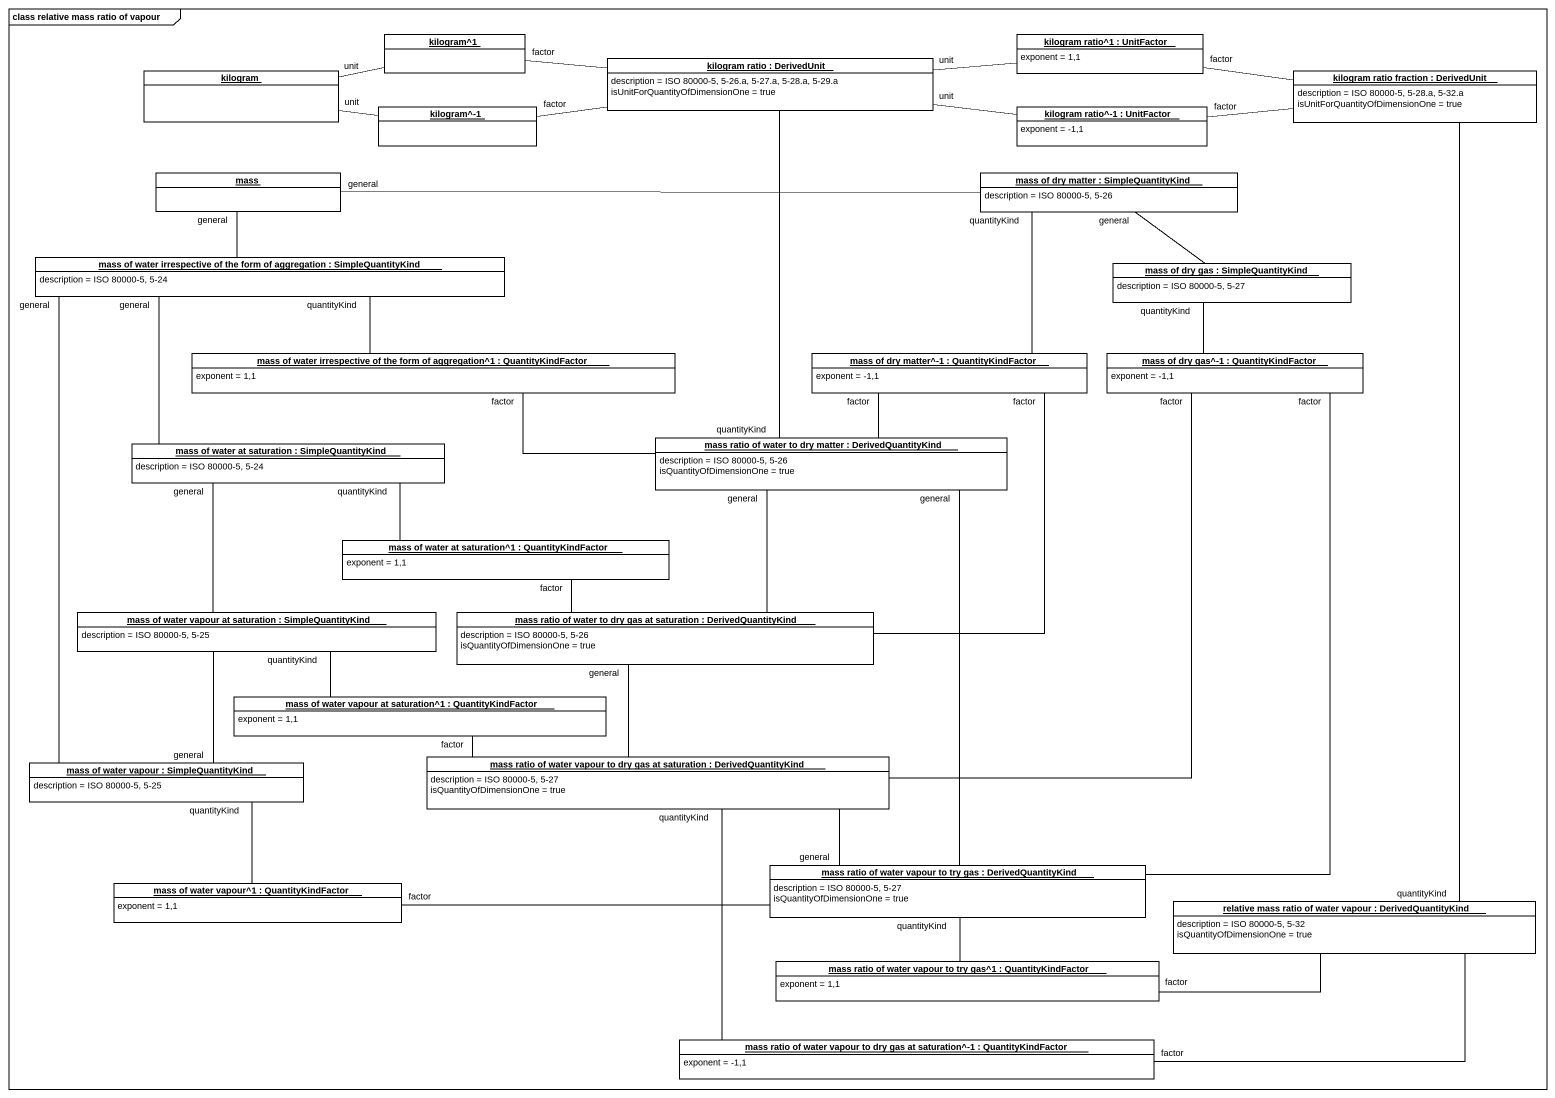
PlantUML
@startuml
mainframe class relative mass ratio of vapour
hide circle
hide empty members
object "kilogram^1" as kilogram_1 #FFFFFF
object "kilogram ratio^1 : UnitFactor" as kilogram_ratio_1 #FFFFFF {
  exponent = 1,1
}
object kilogram #FFFFFF
object "kilogram ratio : DerivedUnit" as kilogram_ratio #FFFFFF {
  description = ISO 80000-5, 5-26.a, 5-27.a, 5-28.a, 5-29.a
  isUnitForQuantityOfDimensionOne = true
}
object "kilogram ratio fraction : DerivedUnit" as kilogram_ratio_fraction #FFFFFF {
  description = ISO 80000-5, 5-28.a, 5-32.a
  isUnitForQuantityOfDimensionOne = true
}
object "kilogram^-1" as kilogram_1_2 #FFFFFF
object "kilogram ratio^-1 : UnitFactor" as kilogram_ratio_1_2 #FFFFFF {
  exponent = -1,1
}
object mass #FFFFFF
object "mass of dry matter : SimpleQuantityKind" as mass_of_dry_matter #FFFFFF {
  description = ISO 80000-5, 5-26
}
object "mass of water irrespective of the form of aggregation : SimpleQuantityKind" as mass_of_water_irrespective #FFFFFF {
  description = ISO 80000-5, 5-24
}
object "mass of dry gas : SimpleQuantityKind" as mass_of_dry_gas #FFFFFF {
  description = ISO 80000-5, 5-27
}
object "mass of water irrespective of the form of aggregation^1 : QuantityKindFactor" as mass_of_water_irrespective_2 #FFFFFF {
  exponent = 1,1
}
object "mass of dry matter^-1 : QuantityKindFactor" as mass_of_dry_matter_1 #FFFFFF {
  exponent = -1,1
}
object "mass of dry gas^-1 : QuantityKindFactor" as mass_of_dry_gas_1 #FFFFFF {
  exponent = -1,1
}
object "mass of water at saturation : SimpleQuantityKind" as mass_of_water_at_saturation #FFFFFF {
  description = ISO 80000-5, 5-24
}
object "mass ratio of water to dry matter : DerivedQuantityKind" as mass_ratio_of_water_to_dry #FFFFFF {
  description = ISO 80000-5, 5-26
  isQuantityOfDimensionOne = true
}
object "mass of water at saturation^1 : QuantityKindFactor" as mass_of_water_at_saturation_2 #FFFFFF {
  exponent = 1,1
}
object "mass of water vapour at saturation : SimpleQuantityKind" as mass_of_water_vapour_at #FFFFFF {
  description = ISO 80000-5, 5-25
}
object "mass ratio of water to dry gas at saturation : DerivedQuantityKind" as mass_ratio_of_water_to_dry_2 #FFFFFF {
  description = ISO 80000-5, 5-26
  isQuantityOfDimensionOne = true
}
object "mass of water vapour at saturation^1 : QuantityKindFactor" as mass_of_water_vapour_at_2 #FFFFFF {
  exponent = 1,1
}
object "mass of water vapour : SimpleQuantityKind" as mass_of_water_vapour #FFFFFF {
  description = ISO 80000-5, 5-25
}
object "mass ratio of water vapour to dry gas at saturation : DerivedQuantityKind" as mass_ratio_of_water_vapour #FFFFFF {
  description = ISO 80000-5, 5-27
  isQuantityOfDimensionOne = true
}
object "mass of water vapour^1 : QuantityKindFactor" as mass_of_water_vapour_1 #FFFFFF {
  exponent = 1,1
}
object "mass ratio of water vapour to try gas : DerivedQuantityKind" as mass_ratio_of_water_vapour_2 #FFFFFF {
  description = ISO 80000-5, 5-27
  isQuantityOfDimensionOne = true
}
object "relative mass ratio of water vapour : DerivedQuantityKind" as relative_mass_ratio_of #FFFFFF {
  description = ISO 80000-5, 5-32
  isQuantityOfDimensionOne = true
}
object "mass ratio of water vapour to try gas^1 : QuantityKindFactor" as mass_ratio_of_water_vapour_3 #FFFFFF {
  exponent = 1,1
}
object "mass ratio of water vapour to dry gas at saturation^-1 : QuantityKindFactor" as mass_ratio_of_water_vapour_4 #FFFFFF {
  exponent = -1,1
}
kilogram_1 -right- kilogram_ratio : factor
kilogram_ratio_1 -right- kilogram_ratio_fraction : factor
kilogram -right- kilogram_1 : unit
kilogram -right- kilogram_1_2 : unit
kilogram_ratio -right- kilogram_ratio_1 : unit
kilogram_ratio -right- kilogram_ratio_1_2 : unit
kilogram_ratio -- mass_ratio_of_water_to_dry : quantityKind
kilogram_ratio_fraction -- relative_mass_ratio_of : quantityKind
kilogram_1_2 -right- kilogram_ratio : factor
kilogram_ratio_1_2 -right- kilogram_ratio_fraction : factor
mass_of_dry_matter -left- mass : general
mass_of_dry_matter -- mass_of_dry_matter_1 : quantityKind
mass_of_water_irrespective -up- mass : general
mass_of_water_irrespective -right- mass_of_water_irrespective_2 : quantityKind
mass_of_dry_gas -up- mass_of_dry_matter : general
mass_of_dry_gas -- mass_of_dry_gas_1 : quantityKind
mass_of_water_irrespective_2 -right- mass_ratio_of_water_to_dry : factor
mass_of_dry_matter_1 -- mass_ratio_of_water_to_dry : factor
mass_of_dry_matter_1 -- mass_ratio_of_water_to_dry_2 : factor
mass_of_dry_gas_1 -- mass_ratio_of_water_vapour : factor
mass_of_dry_gas_1 -- mass_ratio_of_water_vapour_2 : factor
mass_of_water_at_saturation -up- mass_of_water_irrespective : general
mass_of_water_at_saturation -right- mass_of_water_at_saturation_2 : quantityKind
mass_of_water_at_saturation_2 -right- mass_ratio_of_water_to_dry_2 : factor
mass_of_water_vapour_at -up- mass_of_water_at_saturation : general
mass_of_water_vapour_at -right- mass_of_water_vapour_at_2 : quantityKind
mass_of_water_vapour_at -- mass_of_water_vapour : general
mass_ratio_of_water_to_dry_2 -up- mass_ratio_of_water_to_dry : general
mass_of_water_vapour_at_2 -right- mass_ratio_of_water_vapour : factor
mass_of_water_vapour -up- mass_of_water_irrespective : general
mass_of_water_vapour -- mass_of_water_vapour_1 : quantityKind
mass_ratio_of_water_vapour -up- mass_ratio_of_water_to_dry_2 : general
mass_ratio_of_water_vapour -right- mass_ratio_of_water_vapour_2 : general
mass_ratio_of_water_vapour -- mass_ratio_of_water_vapour_4 : quantityKind
mass_of_water_vapour_1 -right- mass_ratio_of_water_vapour_2 : factor
mass_ratio_of_water_vapour_2 -up- mass_ratio_of_water_to_dry : general
mass_ratio_of_water_vapour_2 -- mass_ratio_of_water_vapour_3 : quantityKind
mass_ratio_of_water_vapour_3 -right- relative_mass_ratio_of : factor
mass_ratio_of_water_vapour_4 -right- relative_mass_ratio_of : factor
@enduml
